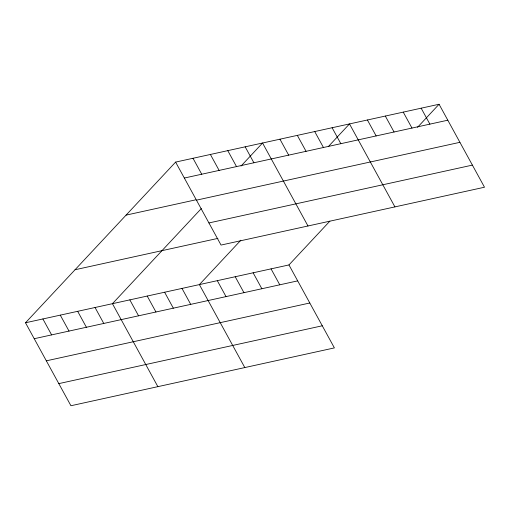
<?xml version="1.0" encoding="UTF-8"?>
<svg xmlns="http://www.w3.org/2000/svg" width="510" height="510" viewBox="0 0 510 510"><rect width="100%" height="100%" fill="white"/><g stroke="black" fill="none" stroke-linecap="round" stroke-linejoin="round"><path stroke-width="0.76" d="M329.881 221.13L288.96 264.932L334.388 347.903L70.928 405.743L25.5 322.773L175.612 162.097L439.072 104.257L484.5 187.227L221.04 245.068L175.612 162.097M201.322 208.552L112.442 303.686L157.87 386.656M241.02 166.062L262.554 143.01L307.983 225.981M240.847 240.223L199.384 284.599L244.813 367.57M328.497 146.402L349.497 123.924L394.925 206.894M417.537 127.309L439.072 104.257M184.346 178.041L447.805 120.201M126.078 215.118L195.63 199.85M196.452 200.156L459.912 142.322M208.928 222.947L472.387 165.112M75.04 269.745L217.923 238.38M25.5 322.773L288.96 264.932M34.227 338.716L297.687 280.876M46.34 360.831L309.799 302.997M58.816 383.622L322.275 325.788M421.158 108.19L429.885 124.134M403.244 112.123L411.972 128.067M385.331 116.057L394.058 132.001M367.41 119.99L376.144 135.934M332.112 127.742L340.839 143.686M314.721 131.554L323.448 147.498M297.33 135.373L306.064 151.317M279.945 139.192L288.673 155.136M245.17 146.823L253.897 162.773M227.779 150.641L236.506 166.585M210.388 154.46L219.121 170.404M271.046 268.866L279.773 284.809M193.003 158.278L201.73 174.222M253.132 272.799L261.859 288.743M235.212 276.732L243.946 292.676M217.298 280.666L226.026 296.61M181.994 288.418L190.727 304.362M164.609 292.23L173.336 308.18M147.218 296.049L155.945 311.992M129.833 299.867L138.561 315.811M95.051 307.505L103.785 323.448M77.667 311.317L86.394 327.261M60.276 315.135L69.009 331.079M42.891 318.954L51.618 334.898"/></g></svg>
